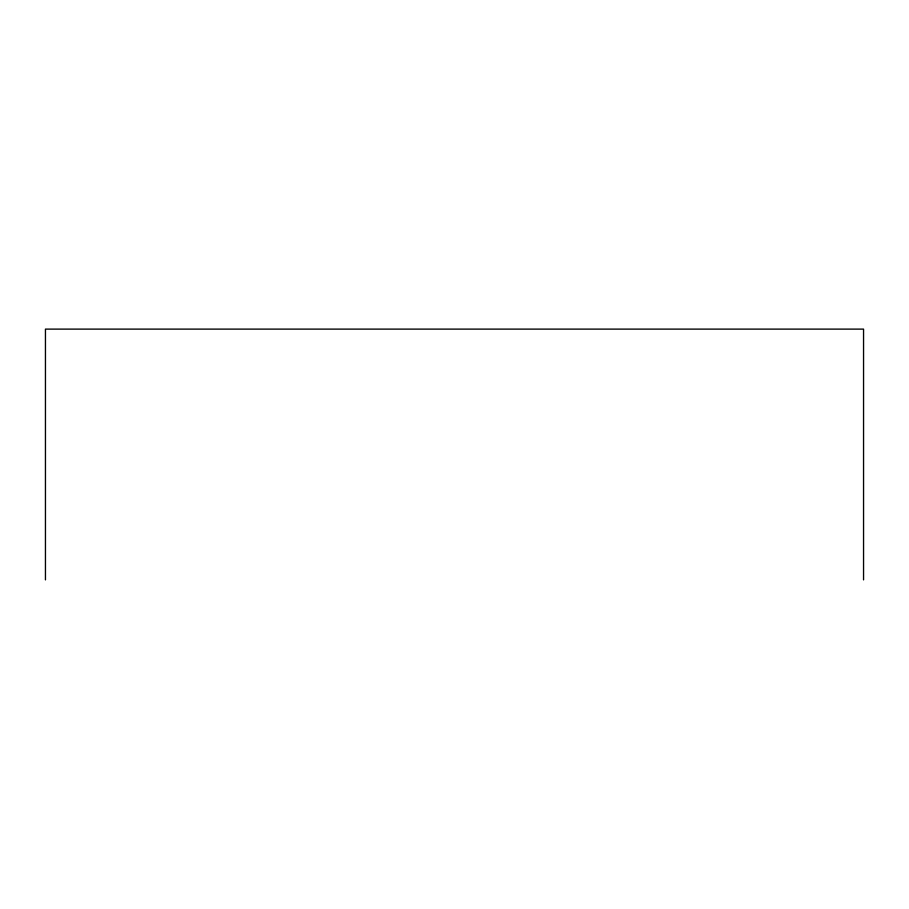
<?xml version="1.0" encoding="UTF-8"?>
<svg xmlns="http://www.w3.org/2000/svg" width="909" height="909" viewBox="0 0 909 909"><rect width="100%" height="100%" fill="white"/><g stroke="black" fill="none" stroke-linecap="round" stroke-linejoin="round"><path stroke-width="1.36" d="M863.55 579.885L863.55 329.115L45.45 329.115L45.45 579.885"/></g></svg>
